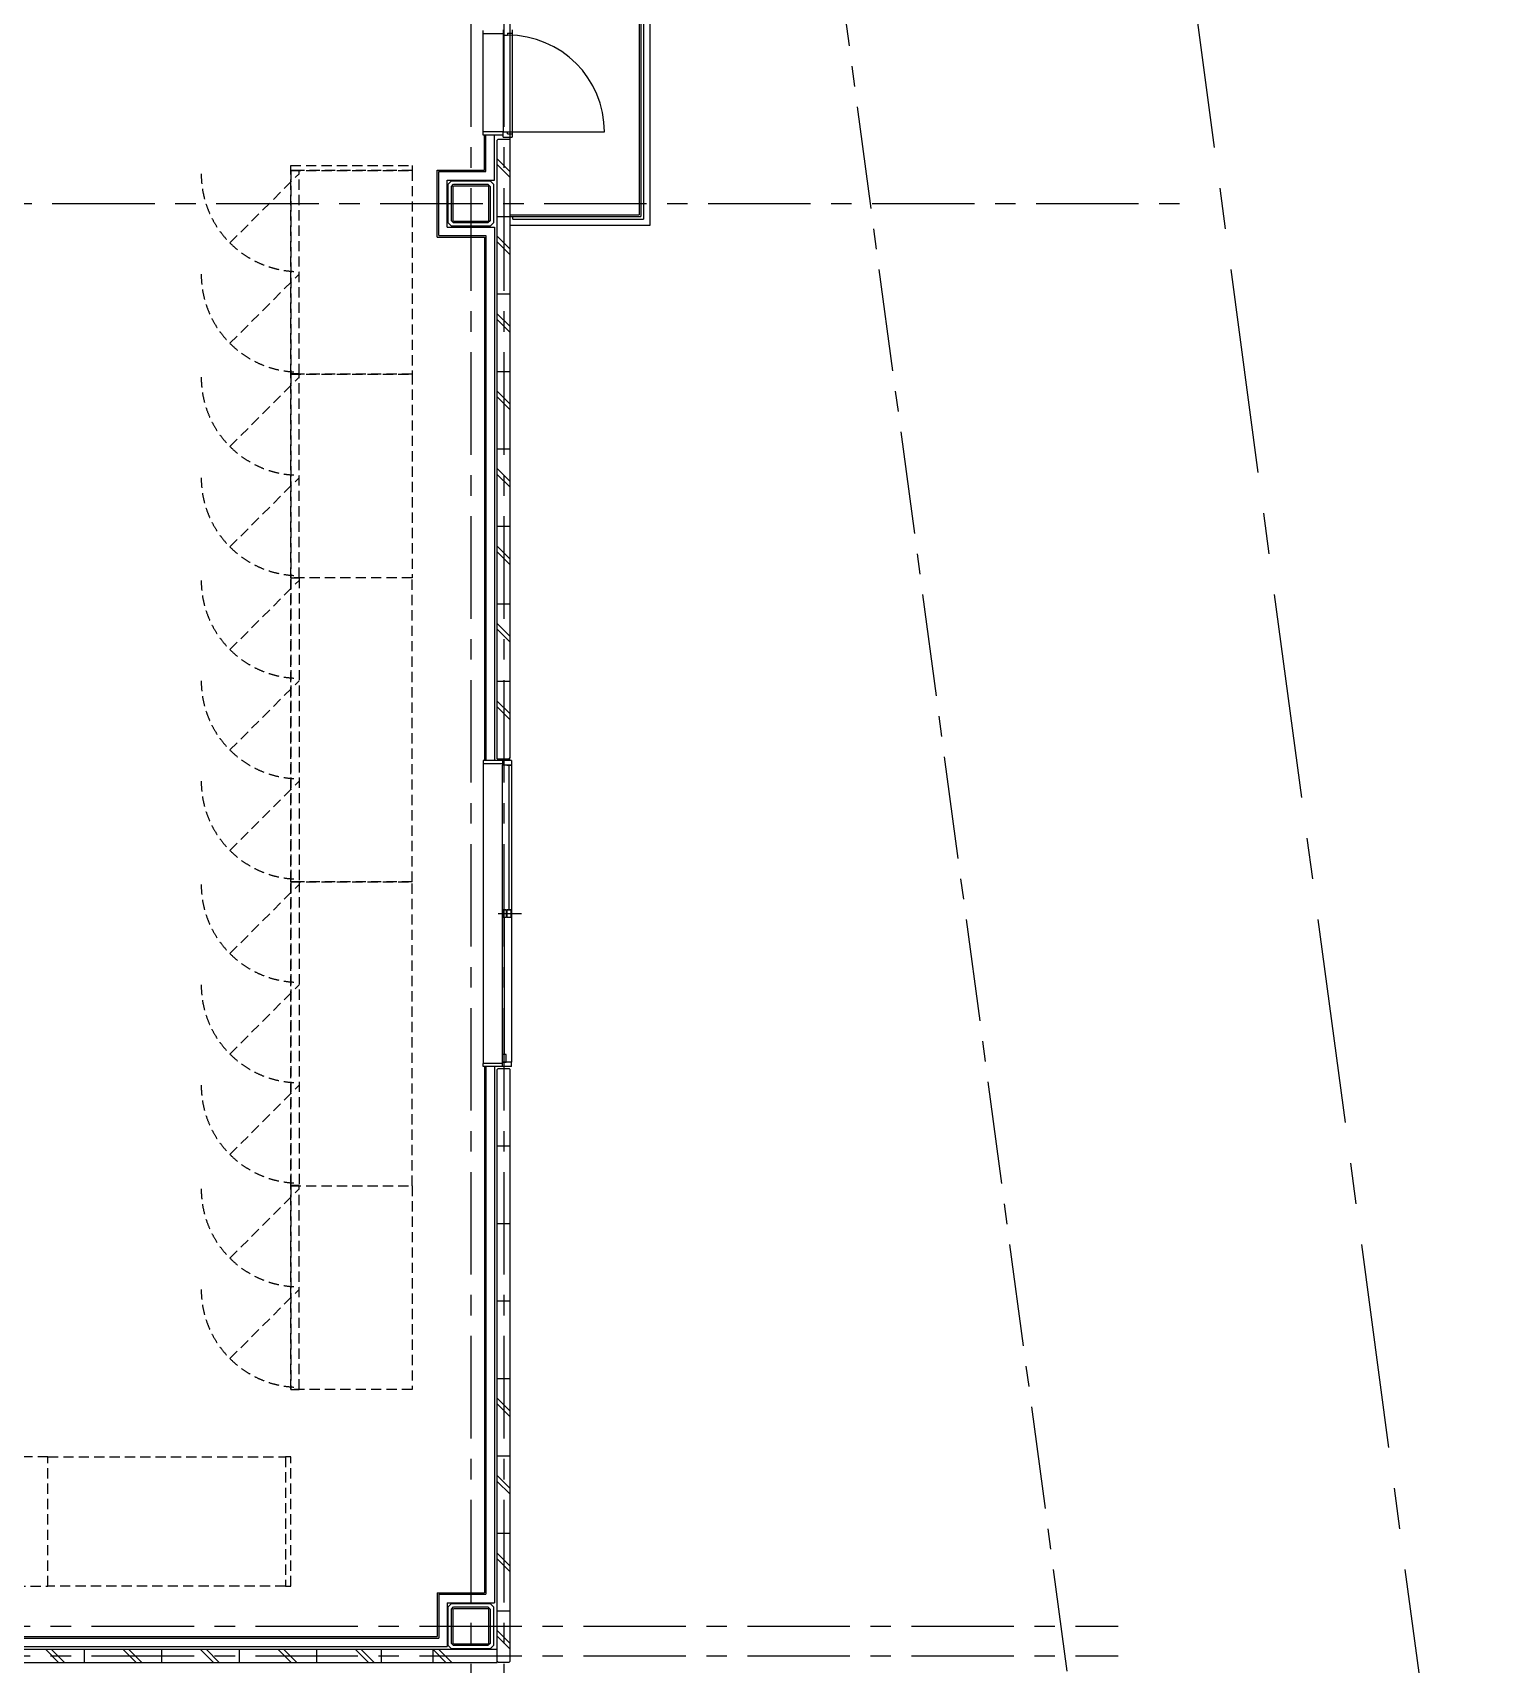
# Model space of a CAD drawing. Extents: x -119186 to 81195, y 1816 to 147180.
# Drawn here: x 64007 to 75414, y 20867 to 33507 of the extents above; entities that cross this region are included whole.
import ezdxf

# ---------------------------------------------------------------- set-up
doc = ezdxf.new("R2010")
doc.units = 0
doc.header["$LTSCALE"] = 12.7
doc.header["$MEASUREMENT"] = 0
for name, pattern in [('CENTER', [2, 1.25, -0.25, 0.25, -0.25]), ('HIDDEN2', [0.1875, 0.125, -0.0625]), ('ISO-10______', [0.37, 0.24, -0.06, 0.01, -0.06])]:
    doc.linetypes.add(name, pattern=pattern)
for name, color, linetype in [('A_建築（下図）', 8, 'CONTINUOUS'), ('A_建築（什器）', 8, 'CONTINUOUS'), ('A_建築（新設・仕上げ）', 2, 'CONTINUOUS'), ('A_建築（軽鉄下地）', 8, 'CONTINUOUS'), ('A_敷地境界線', 1, 'CENTER'), ('A_通り芯', 8, 'CENTER'), ('A_道路中心線', 8, 'CENTER')]:
    doc.layers.add(name, color=color, linetype=linetype)

msp = doc.modelspace()

# ---------------------------------------------------------------- linework, layer by layer
at = {"layer": 'A_建築（下図）', "color": 8, "linetype": 'Continuous'}
for p, q in [((68706.16, 39583.29), (68706.16, 32094.64)), ((68718.16, 39583.29), (68718.16, 32082.64)), ((68738.16, 39583.29), (68738.16, 32062.64)), ((68788.16, 39583.29), (68788.16, 32012.64)), ((67496.16, 33497.64), (67496.16, 33522.64)), ((67651.16, 33497.64), (67496.16, 33497.64)), ((67496.16, 32737.64), (67496.16, 33497.64)), ((67651.16, 33527.64), (67651.16, 33487.64)), ((67686.16, 33502.64), (67686.16, 33487.64)), ((67686.16, 33502.64), (67721.16, 33502.64)), ((67721.16, 33527.64), (67721.16, 33502.64)), ((67721.16, 33502.64), (67721.16, 32722.64)), ((67651.16, 33487.64), (67651.16, 32737.64)), ((67651.16, 33487.64), (67686.16, 33487.64)), ((67651.16, 33487.64), (67686.16, 33487.64)), ((67651.16, 32737.64), (67496.16, 32737.64)), ((67496.16, 32712.64), (67496.16, 32737.64)), ((67651.16, 32737.64), (67686.16, 32737.64)), ((67651.16, 32697.64), (67651.16, 32737.64)), ((67686.16, 32722.64), (67686.16, 32737.64)), ((67686.16, 32737.64), (68436.16, 32737.64)), ((67651.16, 32712.64), (67496.16, 32712.64)), ((67606.16, 32674.64), (67614.16, 32682.64)), ((67606.16, 27882.64), (67606.16, 32674.64)), ((67614.16, 32682.64), (67698.16, 32682.64)), ((67651.16, 32697.64), (67721.16, 32697.64)), ((67686.16, 32722.64), (67721.16, 32722.64)), ((67698.16, 32682.64), (67706.16, 32674.64)), ((67706.16, 27890.64), (67706.16, 32674.64)), ((67721.16, 32722.64), (67721.16, 32697.64)), ((67606.16, 32529.29), (67706.16, 32429.29)), ((67606.16, 32484.96), (67706.16, 32384.96)), ((67606.16, 32082.64), (67706.16, 32082.64)), ((67706.16, 32094.64), (68706.16, 32094.64)), ((67706.16, 32082.64), (68718.16, 32082.64)), ((67726.16, 32062.64), (67726.16, 32082.64)), ((67726.16, 32062.64), (68738.16, 32062.64)), ((67606.16, 31929.29), (67706.16, 31829.29)), ((67606.16, 31884.96), (67706.16, 31784.96)), ((67606.16, 31482.64), (67706.16, 31482.64)), ((67606.16, 31329.29), (67706.16, 31229.29)), ((67606.16, 31284.96), (67706.16, 31184.96)), ((67606.16, 30882.64), (67706.16, 30882.64)), ((67606.16, 30729.29), (67706.16, 30629.29)), ((67606.16, 30684.96), (67706.16, 30584.96)), ((67606.16, 30282.64), (67706.16, 30282.64)), ((67606.16, 30129.29), (67706.16, 30029.29)), ((67606.16, 30084.96), (67706.16, 29984.96)), ((67606.16, 29682.64), (67706.16, 29682.64)), ((67606.16, 29529.29), (67706.16, 29429.29)), ((67606.16, 29484.96), (67706.16, 29384.96)), ((67606.16, 29082.64), (67706.16, 29082.64)), ((67606.16, 28929.29), (67706.16, 28829.29)), ((67606.16, 28884.96), (67706.16, 28784.96)), ((67606.16, 28482.64), (67706.16, 28482.64)), ((67606.16, 28329.29), (67706.16, 28229.29)), ((67606.16, 28284.96), (67706.16, 28184.96)), ((67496.16, 27867.64), (67496.16, 27842.64)), ((67646.16, 27867.64), (67496.16, 27867.64)), ((67646.16, 27842.64), (67496.16, 27842.64)), ((67496.16, 27842.64), (67496.16, 25522.64)), ((67614.16, 27882.64), (67698.16, 27882.64)), ((67646.16, 27867.64), (67646.16, 27832.64)), ((67716.16, 27867.64), (67646.16, 27867.64)), ((67716.16, 27867.64), (67646.16, 27867.64)), ((67716.16, 27832.64), (67646.16, 27832.64)), ((67646.16, 25532.64), (67646.16, 27832.64)), ((67711.16, 27832.64), (67681.16, 27832.64)), ((67711.16, 27832.64), (67681.16, 27832.64)), ((67681.16, 27832.64), (67711.16, 27832.64)), ((67696.16, 27832.64), (67696.16, 26712.64)), ((67698.16, 27882.64), (67706.16, 27890.64)), ((67716.16, 27867.64), (67716.16, 27832.64)), ((67716.16, 27832.64), (67716.16, 25532.64)), ((67676.16, 26712.64), (67646.16, 26712.64)), ((67676.16, 26712.64), (67646.16, 26712.64)), ((67646.16, 26712.64), (67676.16, 26712.64)), ((67646.16, 26712.64), (67646.16, 26652.64)), ((67676.16, 26712.64), (67676.16, 26652.64)), ((67711.16, 26712.64), (67681.16, 26712.64)), ((67711.16, 26712.64), (67681.16, 26712.64)), ((67681.16, 26712.64), (67711.16, 26712.64)), ((67681.16, 26712.64), (67681.16, 26652.64)), ((67711.16, 26712.64), (67711.16, 26652.64)), ((67676.16, 26652.64), (67646.16, 26652.64)), ((67661.16, 25592.64), (67661.16, 26652.64)), ((67711.16, 26652.64), (67681.16, 26652.64)), ((67676.16, 25592.64), (67646.16, 25592.64)), ((67646.16, 25532.64), (67646.16, 25592.64)), ((67646.16, 25497.64), (67646.16, 25532.64)), ((67716.16, 25532.64), (67646.16, 25532.64)), ((67676.16, 25532.64), (67646.16, 25532.64)), ((67676.16, 25532.64), (67646.16, 25532.64)), ((67646.16, 25532.64), (67676.16, 25532.64)), ((67676.16, 25532.64), (67676.16, 25592.64)), ((67716.16, 25497.64), (67716.16, 25532.64)), ((67646.16, 25522.64), (67496.16, 25522.64)), ((67496.16, 25497.64), (67496.16, 25522.64)), ((67646.16, 25497.64), (67496.16, 25497.64)), ((67606.16, 25474.64), (67614.16, 25482.64)), ((67606.16, 20882.64), (67606.16, 25474.64)), ((67614.16, 25482.64), (67698.16, 25482.64)), ((67716.16, 25497.64), (67646.16, 25497.64)), ((67716.16, 25497.64), (67646.16, 25497.64)), ((67698.16, 25482.64), (67706.16, 25474.64)), ((67706.16, 20892.05), (67706.16, 25474.64)), ((67606.16, 24882.64), (67706.16, 24882.64)), ((67606.16, 24282.64), (67706.16, 24282.64)), ((67606.16, 23682.64), (67706.16, 23682.64)), ((67606.16, 23082.64), (67706.16, 23082.64)), ((67606.16, 22929.29), (67706.16, 22829.29)), ((67606.16, 22884.96), (67706.16, 22784.96)), ((67606.16, 22482.64), (67706.16, 22482.64)), ((67606.16, 22329.29), (67706.16, 22229.29)), ((67606.16, 22284.96), (67706.16, 22184.96)), ((67606.16, 21882.64), (67706.16, 21882.64)), ((67606.16, 21729.29), (67706.16, 21629.29)), ((67606.16, 21684.96), (67706.16, 21584.96)), ((67606.16, 21282.64), (67706.16, 21282.64)), ((67606.16, 21129.29), (67706.16, 21029.29)), ((67606.16, 20982.64), (44714.16, 20982.64)), ((64108.48, 20982.64), (64208.48, 20882.64)), ((64152.81, 20982.64), (64252.81, 20882.64)), ((64406.16, 20982.64), (64406.16, 20882.64)), ((64708.48, 20982.64), (64808.48, 20882.64)), ((64752.81, 20982.64), (64852.81, 20882.64)), ((65006.16, 20982.64), (65006.16, 20882.64)), ((65308.48, 20982.64), (65408.48, 20882.64)), ((65352.81, 20982.64), (65452.81, 20882.64)), ((65606.16, 20982.64), (65606.16, 20882.64)), ((65908.48, 20982.64), (66008.48, 20882.64)), ((65952.81, 20982.64), (66052.81, 20882.64)), ((66206.16, 20982.64), (66206.16, 20882.64)), ((66508.48, 20982.64), (66608.48, 20882.64)), ((66552.81, 20982.64), (66652.81, 20882.64)), ((66706.16, 20982.64), (66706.16, 20882.64)), ((67106.16, 20982.64), (67106.16, 20882.64)), ((67108.48, 20982.64), (67208.48, 20882.64)), ((67152.81, 20982.64), (67252.81, 20882.64)), ((67606.16, 21084.96), (67706.16, 20984.96)), ((44714.16, 20882.64), (67606.16, 20882.64)), ((67606.16, 20892.05), (67614.16, 20884.05)), ((67614.16, 20884.05), (67698.16, 20884.05)), ((67698.16, 20884.05), (67706.16, 20892.05))]:
    msp.add_line(p, q, dxfattribs=at)
at = {"layer": 'A_建築（下図）', "color": 8}
for p, q in [((67606.16, 27882.64), (67706.16, 27882.64)), ((67614.16, 26682.64), (67793.44, 26682.64))]:
    msp.add_line(p, q, dxfattribs=at)
at = {"layer": 'A_建築（下図）', "color": 8, "linetype": 'ISO-10______', "flags": 128}
msp.add_lwpolyline([(67706.16, 32012.64), (67706.16, 33682.64), (68788.16, 33682.64), (68788.16, 32012.64)], close=True, dxfattribs=at)
at = {"layer": 'A_建築（下図）', "color": 8, "flags": 128}
for points in [[(67251.16, 32357.64), (67551.16, 32357.64), (67576.16, 32332.64), (67576.16, 32032.64), (67551.16, 32007.64), (67251.16, 32007.64), (67226.16, 32032.64), (67226.16, 32332.64), (67251.16, 32357.64)], [(67251.16, 21337.64), (67551.16, 21337.64), (67576.16, 21312.64), (67576.16, 21012.64), (67551.16, 20987.64), (67251.16, 20987.64), (67226.16, 21012.64), (67226.16, 21312.64), (67251.16, 21337.64)]]:
    msp.add_lwpolyline(points, close=True, dxfattribs=at)
at = {"layer": 'A_建築（下図）', "color": 8, "linetype": 'Continuous', "flags": 128}
for points in [[(67534.16, 32032.64), (67268.16, 32032.64), (67251.16, 32049.64), (67251.16, 32315.64), (67268.16, 32332.64), (67534.16, 32332.64), (67551.16, 32315.64), (67551.16, 32049.64), (67534.16, 32032.64)], [(67534.16, 32044.64), (67268.16, 32044.64), (67263.16, 32049.64), (67263.16, 32315.64), (67268.16, 32320.64), (67534.16, 32320.64), (67539.16, 32315.64), (67539.16, 32049.64), (67534.16, 32044.64)], [(67534.16, 21012.64), (67268.16, 21012.64), (67251.16, 21029.64), (67251.16, 21295.64), (67268.16, 21312.64), (67534.16, 21312.64), (67551.16, 21295.64), (67551.16, 21029.64), (67534.16, 21012.64)], [(67534.16, 21024.64), (67268.16, 21024.64), (67263.16, 21029.64), (67263.16, 21295.64), (67268.16, 21300.64), (67534.16, 21300.64), (67539.16, 21295.64), (67539.16, 21029.64), (67534.16, 21024.64)]]:
    msp.add_lwpolyline(points, close=True, dxfattribs=at)
at = {"layer": 'A_建築（下図）', "color": 8, "linetype": 'Continuous'}
msp.add_arc((67686.16, 32737.64), 750, 0, 90, dxfattribs=at)
msp.add_arc((67686.16, 32737.64), 750, 0, 90, dxfattribs=at)
at = {"layer": 'A_建築（什器）', "color": 8, "linetype": 'HIDDEN2', "ltscale": 50}
for p, q in [((65535.12, 31878.14), (66071.11, 32414.13)), ((65535.12, 31100.14), (66071.11, 31636.13)), ((65535.12, 30301.14), (66071.11, 30837.13)), ((65535.12, 29523.14), (66071.11, 30059.13)), ((65535.12, 28728.14), (66071.11, 29264.13)), ((65535.12, 27950.14), (66071.11, 28486.13)), ((65535.12, 27172.14), (66071.11, 27708.13)), ((65535.12, 26373.14), (66071.11, 26909.13)), ((65535.12, 25595.14), (66071.11, 26131.13)), ((65535.12, 24817.14), (66071.11, 25353.13)), ((65535.12, 24014.14), (66071.11, 24550.13)), ((65535.12, 23236.14), (66071.11, 23772.13))]:
    msp.add_line(p, q, dxfattribs=at)
for points in [[(66006.11, 32477.63), (66946.11, 32477.63), (66946.11, 32437.63), (66006.11, 32437.63)], [(66006.11, 30860.63), (66071.11, 30860.63), (66071.11, 32439.63), (66006.11, 32439.63)], [(66006.11, 32437.63), (66946.11, 32437.63), (66946.11, 30860.63), (66006.11, 30860.63)], [(66006.11, 29283.63), (66071.11, 29283.63), (66071.11, 30862.63), (66006.11, 30862.63)], [(66006.11, 30860.63), (66946.11, 30860.63), (66946.11, 29283.63), (66006.11, 29283.63)], [(66946.11, 29283.63), (66006.11, 29283.63), (66006.11, 26928.63), (66946.11, 26928.63)], [(66006.11, 29283.63), (66071.11, 29283.63), (66071.11, 26928.63), (66006.11, 26928.63)], [(66946.11, 26928.63), (66006.11, 26928.63), (66006.11, 24573.63), (66946.11, 24573.63)], [(66006.11, 26928.63), (66071.11, 26928.63), (66071.11, 24573.63), (66006.11, 24573.63)], [(66006.11, 22996.63), (66071.11, 22996.63), (66071.11, 24575.63), (66006.11, 24575.63)], [(66006.11, 24573.63), (66946.11, 24573.63), (66946.11, 22996.63), (66006.11, 22996.63)], [(61371.11, 21474.06), (64126.11, 21474.06), (64126.11, 22474.06), (61371.11, 22474.06)], [(64126.11, 22474.06), (65966.11, 22474.06), (65966.11, 21474.06), (64126.11, 21474.06)], [(65966.11, 21474.06), (66006.11, 21474.06), (66006.11, 22474.06), (65966.11, 22474.06)]]:
    msp.add_lwpolyline(points, close=True, dxfattribs=at)
for centre in [(66071.11, 32414.13), (66071.11, 31636.13), (66071.11, 30837.13), (66071.11, 30059.13), (66071.11, 29264.13), (66071.11, 28486.13), (66071.11, 27708.13), (66071.11, 26909.13), (66071.11, 26131.13), (66071.11, 25353.13), (66071.11, 24550.13), (66071.11, 23772.13)]:
    msp.add_arc(centre, 758, 180, 270, dxfattribs=at)
at = {"layer": 'A_建築（新設・仕上げ）'}
for p, q in [((67506.16, 32442.64), (67506.16, 32712.64)), ((67141.16, 31922.64), (67141.16, 32442.64)), ((67141.16, 32442.64), (67506.16, 32442.64)), ((67141.16, 31922.64), (67506.16, 31922.64)), ((67506.16, 31922.64), (67506.16, 27867.64)), ((67506.16, 25497.64), (67506.16, 21422.64)), ((67141.16, 21422.64), (67506.16, 21422.64)), ((67141.16, 21422.64), (67141.16, 21082.64)), ((57566.16, 21082.64), (67141.16, 21082.64))]:
    msp.add_line(p, q, dxfattribs=at)
at = {"layer": 'A_建築（軽鉄下地）', "color": 8, "ltscale": 50}
for p, q in [((67518.66, 32430.14), (67518.66, 32712.64)), ((67583.66, 32365.14), (67583.66, 32712.64)), ((67153.66, 31935.14), (67153.66, 32430.14)), ((67153.66, 32430.14), (67518.66, 32430.14)), ((67218.66, 32000.14), (67218.66, 32365.14)), ((67218.66, 32365.14), (67583.66, 32365.14)), ((67218.66, 32000.14), (67583.66, 32000.14)), ((67583.66, 32000.14), (67583.66, 27867.64)), ((67153.66, 31935.14), (67518.66, 31935.14)), ((67518.66, 31935.14), (67518.66, 27867.64)), ((67518.66, 25497.64), (67518.66, 21410.14)), ((67583.66, 25497.64), (67583.66, 21345.14)), ((67153.66, 21410.14), (67518.66, 21410.14)), ((67153.66, 21410.14), (67153.66, 21070.14)), ((67218.66, 21345.14), (67583.66, 21345.14)), ((67218.66, 21345.14), (67218.66, 21005.14)), ((57488.66, 21005.14), (67218.66, 21005.14)), ((57553.66, 21070.14), (67153.66, 21070.14))]:
    msp.add_line(p, q, dxfattribs=at)
at = {"layer": 'A_敷地境界線', "color": 8, "ltscale": 50}
msp.add_line((67862.76, 51812.54), (72073.73, 20396.29), dxfattribs=at)
at = {"layer": 'A_通り芯', "color": 8, "ltscale": 50}
for p, q in [((67401.16, 51351.05), (67401.16, 14056.3)), ((67656.16, 51351.05), (67656.16, 14056.3)), ((15899.26, 32182.64), (73034.11, 32182.64)), ((16203.57, 21162.64), (72414.47, 21162.64)), ((16203.57, 20932.64), (72414.47, 20932.64))]:
    msp.add_line(p, q, dxfattribs=at)
at = {"layer": 'A_道路中心線', "color": 8, "ltscale": 100}
msp.add_line((70586.9, 51812.54), (75413.99, 15799.68), dxfattribs=at)

doc.saveas('drawing.dxf')
